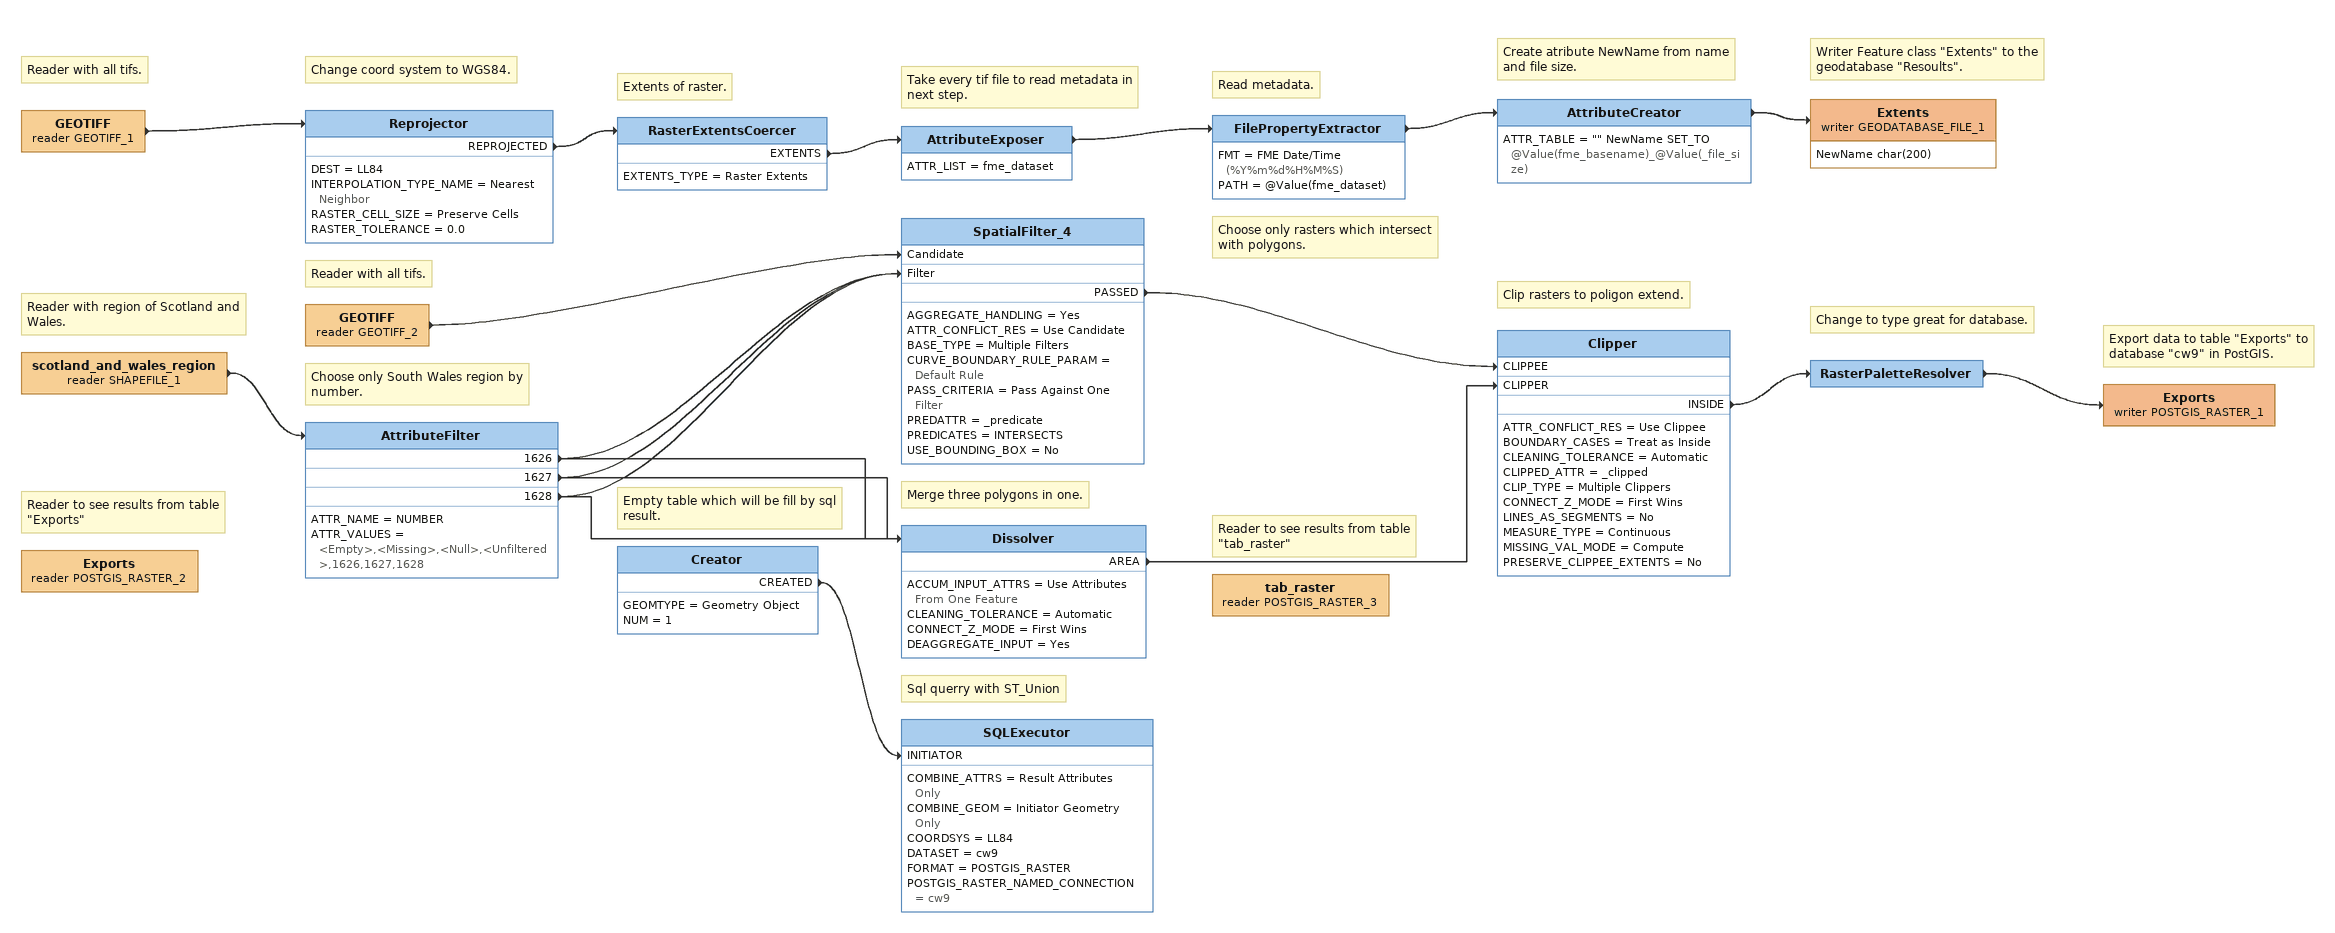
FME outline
Note: Reader with region of Scotland and Wales.
scotland_and_wales_region (reader SHAPEFILE_1)
    -> AttributeFilter
Note: Choose only South Wales region by number.
AttributeFilter
    ATTR_NAME = NUMBER
    ATTR_VALUES = <Empty>,<Missing>,<Null>,<Unfiltered>,1626,1627,1628
    1626 -> SpatialFilter_4 [Filter]
    1626 -> Dissolver
    1627 -> SpatialFilter_4 [Filter]
    1627 -> Dissolver
    1628 -> SpatialFilter_4 [Filter]
    1628 -> Dissolver
Note: Merge three polygons in one.
Dissolver
    ACCUM_INPUT_ATTRS = Use Attributes From One Feature
    CLEANING_TOLERANCE = Automatic
    CONNECT_Z_MODE = First Wins
    DEAGGREGATE_INPUT = Yes
    AREA -> Clipper [CLIPPER]
Note: Reader with all tifs.
GEOTIFF (reader GEOTIFF_1)
    -> Reprojector
Note: Change coord system to WGS84.
Reprojector
    DEST = LL84
    INTERPOLATION_TYPE_NAME = Nearest Neighbor
    RASTER_CELL_SIZE = Preserve Cells
    RASTER_TOLERANCE = 0.0
    REPROJECTED -> RasterExtentsCoercer
Note: Extents of raster.
RasterExtentsCoercer
    EXTENTS_TYPE = Raster Extents
    EXTENTS -> AttributeExposer
Note: Take every tif file to read metadata in next step.
AttributeExposer
    ATTR_LIST = fme_dataset
    -> FilePropertyExtractor
Note: Read metadata.
FilePropertyExtractor
    FMT = FME Date/Time (%Y%m%d%H%M%S)
    PATH = @Value(fme_dataset)
    -> AttributeCreator
Note: Create atribute NewName from name and file size.
AttributeCreator
    ATTR_TABLE = "" NewName SET_TO @Value(fme_basename)_@Value(_file_size)
    -> Extents (writer GEODATABASE_FILE_1)
Note: Writer Feature class "Extents" to the geodatabase "Resoults".
Extents (writer GEODATABASE_FILE_1)
    attributes: NewName char(200)
Note: Reader to see results from table "Exports"
Exports (reader POSTGIS_RASTER_2)
Note: Reader with all tifs.
GEOTIFF (reader GEOTIFF_2)
    -> SpatialFilter_4 [Candidate]
Note: Choose only rasters which intersect with polygons.
SpatialFilter_4
    AGGREGATE_HANDLING = Yes
    ATTR_CONFLICT_RES = Use Candidate
    BASE_TYPE = Multiple Filters
    CURVE_BOUNDARY_RULE_PARAM = Default Rule
    PASS_CRITERIA = Pass Against One Filter
    PREDATTR = _predicate
    PREDICATES = INTERSECTS
    USE_BOUNDING_BOX = No
    PASSED -> Clipper [CLIPPEE]
Note: Clip rasters to poligon extend.
Clipper
    ATTR_CONFLICT_RES = Use Clippee
    BOUNDARY_CASES = Treat as Inside
    CLEANING_TOLERANCE = Automatic
    CLIPPED_ATTR = _clipped
    CLIP_TYPE = Multiple Clippers
    CONNECT_Z_MODE = First Wins
    LINES_AS_SEGMENTS = No
    MEASURE_TYPE = Continuous
    MISSING_VAL_MODE = Compute
    PRESERVE_CLIPPEE_EXTENTS = No
    INSIDE -> RasterPaletteResolver
Note: Change to type great for database.
RasterPaletteResolver
    -> Exports (writer POSTGIS_RASTER_1)
Note: Export data to table "Exports" to database "cw9" in PostGIS.
Exports (writer POSTGIS_RASTER_1)
Note: Empty table which will be fill by sql result.
Creator
    GEOMTYPE = Geometry Object
    NUM = 1
    CREATED -> SQLExecutor [INITIATOR]
Note: Sql querry with ST_Union
SQLExecutor
    COMBINE_ATTRS = Result Attributes Only
    COMBINE_GEOM = Initiator Geometry Only
    COORDSYS = LL84
    DATASET = cw9
    FORMAT = POSTGIS_RASTER
    POSTGIS_RASTER_NAMED_CONNECTION = cw9
Note: Reader to see results from table "tab_raster"
tab_raster (reader POSTGIS_RASTER_3)
